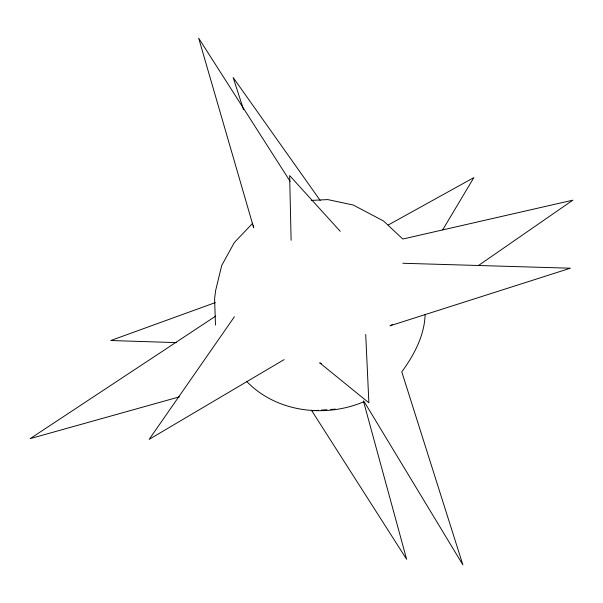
<?xml version="1.0" encoding="UTF-8"?>
<svg xmlns="http://www.w3.org/2000/svg" width="603" height="603" viewBox="0 0 603 603"><rect width="100%" height="100%" fill="white"/><g stroke="black" fill="none" stroke-linecap="round" stroke-linejoin="round"><path stroke-width="0.9" d="M425.13 314.562C424.437 335.63 414.035 355.144 401.786 371.832L462.878 564.86L364.144 401.613C325.484 418.218 276.355 412.377 246.552 381.307M442.655 229.894L473.875 177.599L388.211 225.017M234.416 316.733L149.182 439.346L284.088 359.622M252.747 223.193L234.356 242.504L221.708 265.478L215.655 290.435L214.585 298.628L215.497 325.062M478.661 265.38L572.85 200.166L402.796 239.029L383.561 221L353.275 205.028L327.753 199.585L311.276 200.415M215.723 316.093L30.15 438.637L179.445 396.849M392.44 324.52L389.99 325.816L570.378 268.207L402.849 263.27M215.286 302.608L110.771 340.529L176.438 342.617M311.902 410.771L318.459 410.319M321.271 410.123L326.894 409.731M330.64 409.467L335.328 409.143M321.331 363.609L319.696 362.818L368.878 402.812L365.712 334.514M340.258 231.326L289.636 175.563L291.121 240.28M320.193 200.437L233.157 77.523L243.552 109.746M290.141 181.375L198.658 38.14L253.69 227.813L253.215 225.507M311.419 410.191L406.633 559.29L363.368 400.844"/></g></svg>
